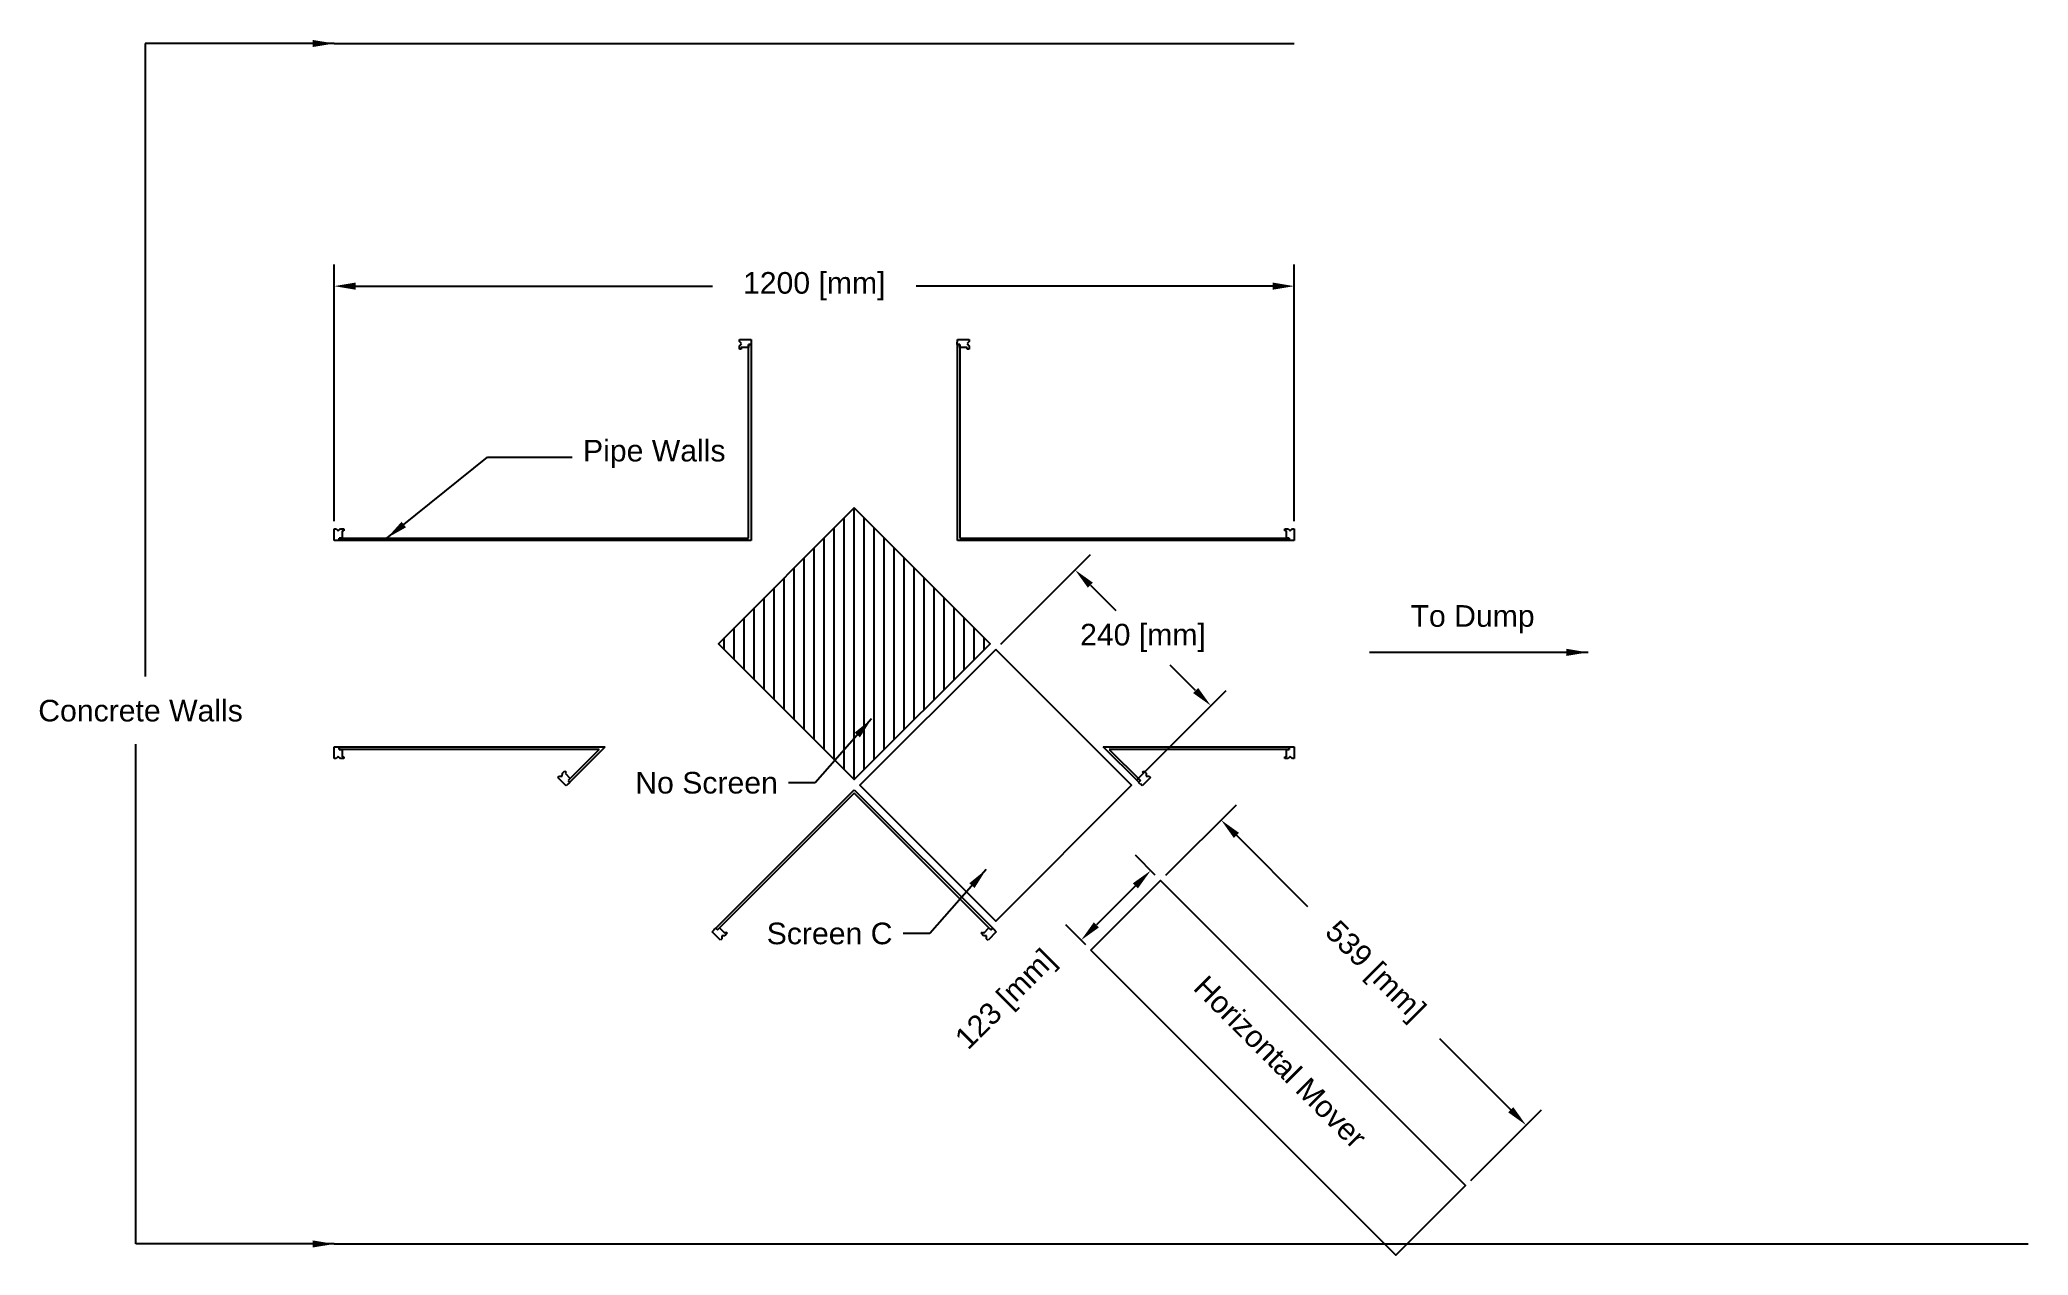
# Model space of a CAD drawing. Extents: x -1018 to 1467, y -764 to 7500.
# Drawn here: x -1018 to 1467, y -764 to 755 of the extents above; entities outside this region: 1.
import ezdxf

# ---------------------------------------------------------------- set-up
doc = ezdxf.new("R2010")
doc.units = 0
doc.header["$MEASUREMENT"] = 0
doc.layers.get('0').update_dxf_attribs({"linetype": 'CONTINUOUS'})
doc.layers.get('Defpoints').update_dxf_attribs({"linetype": 'CONTINUOUS'})
for name, color, linetype in [('concreteWalls', 1, 'CONTINUOUS'), ('mover', 7, 'CONTINUOUS'), ('pipeWalls', 7, 'CONTINUOUS'), ('screens', 7, 'CONTINUOUS'), ('text', 3, 'CONTINUOUS')]:
    doc.layers.add(name, color=color, linetype=linetype)
doc.styles.get("Standard").update_dxf_attribs({"font": 'ARIAL.TTF'})
doc.dimstyles.get("Standard").update_dxf_attribs({"dimtxt": 0.18, "dimasz": 0.18, "dimexe": 0.18, "dimexo": 0.0625, "dimgap": 0.09, "dimtad": 0, "dimtih": 1, "dimtoh": 1, "dimdec": 4, "dimzin": 0, "dimdsep": 46, "dimtxsty": 'STANDARD', "dimcen": 0.09, "dimadec": 0, "dimazin": 0, "dimtfac": 1, "dimtdec": 4, "dimtofl": 0, "dimtmove": 0, "dimatfit": 3, "dimfxl": 1, "dimtolj": 1, "dimtzin": 0, "dimarcsym": 0})

# ---------------------------------------------------------------- blocks, each defined once
blk = doc.blocks.new('*D15')
at = {"layer": 'Defpoints', "color": 0}
for p in [(550, 446.8), (-650, 143.6), (550, 143.6)]:
    blk.add_point(p, dxfattribs=at)
at = {"layer": 'text', "color": 0, "linetype": 'ByBlock', "lineweight": -2}
for p, q in [((-650, 153), (-650, 473.8)), ((550, 153), (550, 473.8)), ((-623, 446.8), (-177.3, 446.8)), ((523, 446.8), (77.3, 446.8))]:
    blk.add_line(p, q, dxfattribs=at)
at = {"layer": 'text', "color": 0}
for points in [[(-623, 451.3), (-623, 442.3), (-650, 446.8)], [(523, 442.3), (523, 451.3), (550, 446.8)]]:
    blk.add_solid(points, dxfattribs=at)
at = {"layer": 'text', "color": 0, "linetype": 'ByBlock', "insert": (-50, 446.8), "char_height": 27, "attachment_point": 5}
blk.add_mtext('\\A1;1200 [mm]', dxfattribs=at)
blk = doc.blocks.new('*D16')
at = {"layer": 'Defpoints', "color": 0}
for p in [(176.8, -7.1), (445.8, -77.5), (346.5, -176.8)]:
    blk.add_point(p, dxfattribs=at)
at = {"layer": 'text', "color": 0, "linetype": 'ByBlock', "lineweight": -2}
for p, q in [((183.4, -0.4), (295.1, 111.3)), ((295.1, 73.1), (326.9, 41.4)), ((426.7, -58.4), (394.9, -26.7)), ((353.1, -170.1), (464.8, -58.4))]:
    blk.add_line(p, q, dxfattribs=at)
at = {"layer": 'text', "color": 0}
for points in [[(298.3, 76.3), (292, 69.9), (276, 92.2)], [(423.5, -61.6), (429.8, -55.2), (445.8, -77.5)]]:
    blk.add_solid(points, dxfattribs=at)
at = {"layer": 'text', "color": 0, "linetype": 'ByBlock', "insert": (360.9, 7.3), "char_height": 27, "attachment_point": 5}
blk.add_mtext('\\A1;240 [mm]', dxfattribs=at)
blk = doc.blocks.new('*D21')
at = {"layer": 'Defpoints', "color": 0}
for p in [(382.9, -295.9), (839.7, -601.5), (764.1, -677.1)]:
    blk.add_point(p, dxfattribs=at)
at = {"layer": 'text', "color": 0, "linetype": 'ByBlock', "lineweight": -2}
for p, q in [((389.5, -289.3), (477.6, -201.2)), ((477.6, -239.4), (566.4, -328.2)), ((820.6, -582.4), (731.8, -493.6)), ((770.7, -670.5), (858.8, -582.4))]:
    blk.add_line(p, q, dxfattribs=at)
at = {"layer": 'text', "color": 0}
for points in [[(480.8, -236.2), (474.4, -242.6), (458.5, -220.3)], [(817.4, -585.6), (823.8, -579.2), (839.7, -601.5)]]:
    blk.add_solid(points, dxfattribs=at)
at = {"layer": 'text', "color": 0, "linetype": 'ByBlock', "insert": (649.1, -410.9), "char_height": 27, "attachment_point": 5, "rotation": 315}
blk.add_mtext('\\A1;539 [mm]', dxfattribs=at)
blk = doc.blocks.new('*D26')
at = {"layer": 'Defpoints', "color": 0}
for p in [(382.9, -295.9), (283.5, -370.5), (295.9, -382.9)]:
    blk.add_point(p, dxfattribs=at)
at = {"layer": 'text', "color": 0, "linetype": 'ByBlock', "lineweight": -2}
for p, q in [((376.3, -289.3), (351.4, -264.4)), ((351.4, -302.6), (302.6, -351.4)), ((289.3, -376.3), (264.4, -351.4))]:
    blk.add_line(p, q, dxfattribs=at)
at = {"layer": 'text', "color": 0}
for points in [[(354.5, -305.8), (348.2, -299.4), (370.5, -283.5)], [(299.4, -348.2), (305.8, -354.5), (283.5, -370.5)]]:
    blk.add_solid(points, dxfattribs=at)
at = {"layer": 'text', "color": 0, "linetype": 'ByBlock', "insert": (191.2, -446.5), "char_height": 27, "attachment_point": 5, "rotation": 45}
blk.add_mtext('\\A1;123 [mm]', dxfattribs=at)

msp = doc.modelspace()

# ---------------------------------------------------------------- hatches: boundary and pattern name
at = {"linetype": 'ByBlock'}
h = msp.add_hatch(dxfattribs=at)
h.set_pattern_fill('ANSI31', color=6, scale=100, angle=45, style=0)
h.paths.add_polyline_path([(0, 169.7), (-169.7, 0), (0, -169.7), (169.7, 0)])

# ---------------------------------------------------------------- linework, layer by layer
msp.add_line((0, 7500), (1200, 7500), dxfattribs=at)
at = {"layer": 'concreteWalls', "linetype": 'ByBlock'}
for p, q in [((-650, 750), (550, 750)), ((-650, -750), (1467.3, -750))]:
    msp.add_line(p, q, dxfattribs=at)
at = {"layer": 'mover', "linetype": 'ByBlock'}
msp.add_lwpolyline([(295.9, -382.9), (382.9, -295.9), (764.1, -677.1), (677.1, -764.1)], close=True, dxfattribs=at)
at = {"layer": 'pipeWalls', "color": 0}
for p, q in [((-143.6, 377.7), (-143.6, 380)), ((-143.6, 380), (-129, 380)), ((-141, 375), (-143.6, 377.7)), ((-143.6, 372.3), (-141, 375)), ((-132, 132), (-132, 373.8)), ((-132, 373.8), (-129, 373.8)), ((-128.8, 373.8), (-132, 373.8)), ((-132, 373.8), (-132, 370.1)), ((-129, 380), (-129, 376.8)), ((-129, 376.8), (-128.8, 376.8)), ((-129, 373.8), (-129, 129)), ((-128.8, 376.8), (-128.8, 373.8)), ((128.8, 373.8), (128.8, 376.8)), ((128.8, 376.8), (129, 376.8)), ((132, 373.8), (128.8, 373.8)), ((129, 380), (143.6, 380)), ((129, 376.8), (129, 380)), ((129, 129), (129, 373.8)), ((129, 373.8), (132, 373.8)), ((132, 373.8), (132, 132)), ((132, 370.1), (132, 373.8)), ((143.6, 377.7), (141, 375)), ((141, 375), (143.6, 372.3)), ((143.6, 380), (143.6, 377.7)), ((-143.6, 368), (-143.6, 372.3)), ((-141.2, 368), (-143.6, 368)), ((-132, 370.1), (-141.2, 370.1)), ((-141.2, 370.1), (-141.2, 368)), ((141.2, 370.1), (132, 370.1)), ((141.2, 368), (141.2, 370.1)), ((143.6, 368), (141.2, 368)), ((143.6, 372.3), (143.6, 368)), ((-650, 129), (-650, 143.6)), ((-650, 143.6), (-647.7, 143.6)), ((-646.8, 129), (-650, 129)), ((-647.7, 143.6), (-645, 141)), ((-646.8, 128.8), (-646.8, 129)), ((-643.8, 128.8), (-646.8, 128.8)), ((-645, 141), (-642.3, 143.6)), ((-643.8, 129), (-643.8, 132)), ((-643.8, 132), (-132, 132)), ((-640.1, 132), (-643.8, 132)), ((-643.8, 132), (-643.8, 128.8)), ((-129, 129), (-643.8, 129)), ((-642.3, 143.6), (-638, 143.6)), ((-638, 141.2), (-640.1, 141.2)), ((-640.1, 141.2), (-640.1, 132)), ((-638, 143.6), (-638, 141.2)), ((543.8, 129), (129, 129)), ((132, 132), (543.8, 132)), ((538, 141.2), (538, 143.6)), ((538, 143.6), (542.3, 143.6)), ((540.1, 141.2), (538, 141.2)), ((540.1, 132), (540.1, 141.2)), ((543.8, 132), (540.1, 132)), ((542.3, 143.6), (545, 141)), ((543.8, 132), (543.8, 129)), ((543.8, 128.8), (543.8, 132)), ((546.8, 128.8), (543.8, 128.8)), ((545, 141), (547.7, 143.6)), ((550, 129), (546.8, 129)), ((546.8, 129), (546.8, 128.8)), ((547.7, 143.6), (550, 143.6)), ((550, 143.6), (550, 129)), ((-650, -143.6), (-650, -129)), ((-650, -129), (-646.8, -129)), ((-647.7, -143.6), (-650, -143.6)), ((-645, -141), (-647.7, -143.6)), ((-646.8, -129), (-646.8, -128.8)), ((-646.8, -128.8), (-643.8, -128.8)), ((-642.3, -143.6), (-645, -141)), ((-643.8, -128.8), (-643.8, -132)), ((-643.8, -132), (-643.8, -129)), ((-643.8, -129), (-315.6, -129)), ((-318.7, -132), (-643.8, -132)), ((-643.8, -132), (-640.1, -132)), ((-638, -143.6), (-642.3, -143.6)), ((-640.1, -132), (-640.1, -141.2)), ((-640.1, -141.2), (-638, -141.2)), ((-638, -141.2), (-638, -143.6)), ((-318.7, -132), (-357.6, -170.9)), ((-355.5, -173.1), (-311.3, -129)), ((-315.6, -129), (-311.3, -129)), ((355.5, -173.1), (311.3, -129)), ((311.3, -129), (543.8, -129)), ((543.8, -132), (318.7, -132)), ((318.7, -132), (357.6, -170.9)), ((538, -143.6), (538, -141.2)), ((538, -141.2), (540.1, -141.2)), ((542.3, -143.6), (538, -143.6)), ((540.1, -141.2), (540.1, -132)), ((540.1, -132), (543.8, -132)), ((545, -141), (542.3, -143.6)), ((543.8, -132), (543.8, -128.8)), ((543.8, -128.8), (546.8, -128.8)), ((543.8, -129), (543.8, -132)), ((547.7, -143.6), (545, -141)), ((546.8, -128.8), (546.8, -129)), ((546.8, -129), (550, -129)), ((550, -143.6), (547.7, -143.6)), ((550, -129), (550, -143.6)), ((-370.3, -167.2), (-368.6, -165.5)), ((-359.9, -177.5), (-370.3, -167.2)), ((-368.6, -165.5), (-364.9, -165.5)), ((-364.9, -165.5), (-364.8, -161.7)), ((-364.8, -161.7), (-361.8, -158.7)), ((-361.8, -158.7), (-360.1, -160.4)), ((-360.1, -160.4), (-361.5, -161.9)), ((-361.5, -161.9), (-355, -168.4)), ((-355, -168.4), (-357.6, -170.9)), ((-357.6, -170.9), (-355.5, -173.1)), ((-357.6, -170.9), (-355.3, -173.2)), ((-355.3, -173.2), (-357.4, -175.4)), ((355, -168.4), (361.5, -161.9)), ((357.6, -170.9), (355, -168.4)), ((355.3, -173.2), (357.6, -170.9)), ((357.4, -175.4), (355.3, -173.2)), ((357.6, -170.9), (355.5, -173.1)), ((370.3, -167.2), (359.9, -177.5)), ((360.1, -160.4), (361.8, -158.7)), ((361.5, -161.9), (360.1, -160.4)), ((361.8, -158.7), (364.8, -161.7)), ((364.8, -161.7), (364.9, -165.5)), ((364.9, -165.5), (368.6, -165.5)), ((368.6, -165.5), (370.3, -167.2)), ((-357.6, -175.2), (-359.9, -177.5)), ((-357.4, -175.4), (-357.6, -175.2)), ((-173.1, -355.5), (0, -182.4)), ((0, -186.7), (-170.9, -357.6)), ((0, -182.4), (173.1, -355.5)), ((170.9, -357.6), (0, -186.7)), ((357.6, -175.2), (357.4, -175.4)), ((359.9, -177.5), (357.6, -175.2)), ((-177.5, -359.9), (-175.2, -357.6)), ((-167.2, -370.3), (-177.5, -359.9)), ((-175.4, -357.4), (-173.2, -355.3)), ((-175.2, -357.6), (-175.4, -357.4)), ((-173.2, -355.3), (-170.9, -357.6)), ((-170.9, -357.6), (-173.1, -355.5)), ((-170.9, -357.6), (-168.4, -355)), ((-168.4, -355), (-161.9, -361.5)), ((-165.5, -368.6), (-167.2, -370.3)), ((-161.7, -364.8), (-165.5, -364.9)), ((-165.5, -364.9), (-165.5, -368.6)), ((-161.9, -361.5), (-160.4, -360.1)), ((-158.7, -361.8), (-161.7, -364.8)), ((-160.4, -360.1), (-158.7, -361.8)), ((158.7, -361.8), (160.4, -360.1)), ((161.7, -364.8), (158.7, -361.8)), ((160.4, -360.1), (161.9, -361.5)), ((165.5, -364.9), (161.7, -364.8)), ((161.9, -361.5), (168.4, -355)), ((165.5, -368.6), (165.5, -364.9)), ((167.2, -370.3), (165.5, -368.6)), ((177.5, -359.9), (167.2, -370.3)), ((168.4, -355), (170.9, -357.6)), ((170.9, -357.6), (173.2, -355.3)), ((173.1, -355.5), (170.9, -357.6)), ((173.2, -355.3), (175.4, -357.4)), ((175.4, -357.4), (175.2, -357.6)), ((175.2, -357.6), (177.5, -359.9))]:
    msp.add_line(p, q, dxfattribs=at)
at = {"layer": 'screens', "color": 6, "linetype": 'ByBlock'}
for points in [[(0, 169.7), (-169.7, 0), (0, -169.7), (169.7, 0)], [(176.8, -7.1), (7.1, -176.8), (176.8, -346.5), (346.5, -176.8)]]:
    msp.add_lwpolyline(points, close=True, dxfattribs=at)

# ---------------------------------------------------------------- texts
at = {"layer": 'text', "linetype": 'ByBlock', "char_height": 27}
for s, insert, width, attachment_point in [('Pipe Walls', (-339, 219.6), 376.786, 7), ('{To Dump}', (850.4, 48.2), 301.159, 3), ('Concrete Walls', (-764.2, -70.1), 376.704, 3), ('{No Screen}', (-95.5, -160.2), 301.159, 3), ('Screen C', (47.8, -348.5), 301.159, 3)]:
    msp.add_mtext(s, dxfattribs=dict(at, insert=insert, width=width, attachment_point=attachment_point))
at = {"layer": 'text', "linetype": 'ByBlock', "insert": (643, -613.8), "char_height": 27, "width": 528.685, "attachment_point": 3, "rotation": 315}
msp.add_mtext('{Horizontal Mover}', dxfattribs=at)

# ---------------------------------------------------------------- dimensions: what is measured, and where the dimension line sits
at = {"layer": 'text', "linetype": 'ByBlock'}
dim = msp.add_linear_dim(base=(550, 446.8), p1=(-650, 143.6), p2=(550, 143.6), dimstyle='Standard', override={"dimscale": 150, "dimdec": 0, "dimlfac": 1, "dimpost": ' [mm]', "dimtmove": 2}, dxfattribs=at)
dim.commit()
dim.dimension.update_dxf_attribs({"geometry": '*D15', "text_midpoint": (-50, 446.8)})
for p1, p2, distance, override, picture, middle in [((176.8, -7.1), (346.5, -176.8), 140.4, {"dimscale": 150, "dimdec": 0, "dimlfac": 1, "dimpost": ' [mm]', "dimtmove": 2}, '*D16', (360.9, 7.3)), ((382.9, -295.9), (764.1, -677.1), 106.9, {"dimscale": 150, "dimtih": 0, "dimdec": 0, "dimlfac": 1, "dimpost": ' [mm]', "dimtmove": 2}, '*D21', (649.1, -410.9))]:
    dim = msp.add_aligned_dim(p1=p1, p2=p2, distance=distance, dimstyle='Standard', override=override, dxfattribs=at)
    dim.commit()
    dim.dimension.update_dxf_attribs({"geometry": picture, "text_midpoint": middle})
dim = msp.add_linear_dim(base=(283.5, -370.5), p1=(382.9, -295.9), p2=(295.9, -382.9), angle=225, dimstyle='Standard', override={"dimscale": 150, "dimtoh": 0, "dimdec": 0, "dimlfac": 1, "dimpost": ' [mm]', "dimtmove": 2}, dxfattribs=at)
dim.commit()
dim.dimension.update_dxf_attribs({"geometry": '*D26', "text_midpoint": (191.2, -446.5), "dimtype": 161})

# ---------------------------------------------------------------- leaders
for points in [[(-650, 750), (-886.2, 750), (-886.2, -41.1)], [(-650, -750), (-897.8, -750), (-897.8, -125.3)]]:
    msp.add_leader(points, dimstyle='Standard', override={"dimscale": 150, "dimdec": 0, "dimpost": ' [mm]', "dimtmove": 2}, dxfattribs=at)
at = {"layer": 'text', "linetype": 'ByBlock', "annotation_type": 0, "has_hookline": 1}
for points, hookline_direction, text_width in [([(-584.1, 132), (-458.2, 233.1), (-352.5, 233.1)], 0, 199.2), ([(21.7, -93.8), (-48.9, -173.7), (-82, -173.7)], 1, 203.1), ([(165, -282), (94.3, -362), (61.3, -362)], 1, 180.1)]:
    msp.add_leader(points, dimstyle='Standard', override={"dimscale": 150, "dimtad": 0, "dimdec": 0, "dimpost": ' [mm]', "dimtmove": 2}, dxfattribs=dict(at, hookline_direction=hookline_direction, text_width=text_width))
at = {"layer": 'text', "linetype": 'ByBlock', "annotation_type": 0, "has_hookline": 1, "hookline_direction": 1}
msp.add_leader([(917.2, -10.8), (644.2, -10.8)], dimstyle='Standard', override={"dimscale": 150, "dimtad": 0, "dimdec": 0, "dimpost": ' [mm]', "dimtmove": 2}, dxfattribs=at)

doc.saveas('drawing.dxf')
